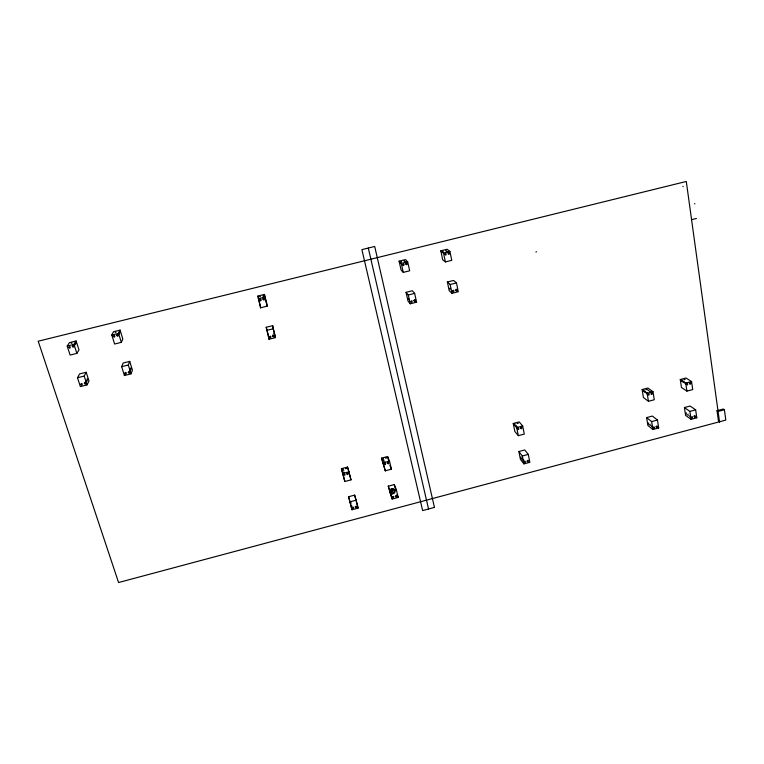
<?xml version="1.0" encoding="UTF-8"?>
<svg xmlns="http://www.w3.org/2000/svg" width="764" height="764" viewBox="0 0 764 764"><rect width="100%" height="100%" fill="white"/><g stroke="black" fill="none" stroke-linecap="round" stroke-linejoin="round"><path stroke-width="1.15" d="M414.833 299.889L413.687 300.605M517.963 427.506L517.658 428.088M272.643 335.043C273.56 337.316 274.801 334.384 273.894 333.562M455.783 290.186L456.261 291.055L457.216 290.673L456.757 289.575L455.783 290.244L456.328 289.155M385.247 462.621L384.674 463.204M264.229 296.824L263.962 295.954M408.597 298.543L408.807 299.507M442.184 251.843L442.394 252.827M515.318 425.768L515.901 426.742M131.045 373.854L132.411 370.12L129.727 361.391L123.147 363.034L121.657 366.691L124.408 375.525L131.045 373.854L128.323 365.02L129.727 361.391M124.408 375.525L125.487 372.698M400.498 262.157L400.718 263.141M343.428 472.897L343.418 473.441M449.834 288.209L450.034 289.174M383.156 460.568L383.136 461.112M121.323 342.358L122.823 339.006L120.082 330.115L113.444 331.757L111.811 335.024L114.61 344.02L121.323 342.358L118.544 333.362L120.082 330.115M447.274 252.531C449.117 251.069 448.344 253.753 448.439 254.192C451.008 254.574 448.315 251.136 448.096 253.648M350.877 502.311L351.068 503.237M87.048 384.894L88.996 380.997L86.189 372.269L79.571 373.93L77.489 377.741L80.363 386.574L87.048 384.894L84.202 376.06L86.189 372.269M351.832 505.854L351.822 506.475M76.877 353.388L78.978 349.874L76.114 340.983L69.428 342.644L67.194 346.063L70.116 355.069L76.877 353.388L73.974 344.392L76.114 340.983M645.924 389.716L646.974 389.363L652.16 393.126L652.246 394.128L651.214 394.434L650.966 393.403L652.036 393.04M684.009 379.689L685.146 379.393M683.207 186.683L682.901 186.359M345.548 468.724L346.665 468.427M385.591 458.19L386.699 457.894M517.18 423.562L518.269 423.275M382.649 458.973L383.595 458.725M383.232 460.434L384.187 460.176M515.394 425.634L516.33 425.386M73.077 344.965C75.665 343.781 73.764 347.649 73.239 345.786C75.703 347.706 70.422 347.314 72.991 345.767M343.046 470.977L343.924 470.748M343.542 472.715L344.421 472.486M119.757 332.837L119.289 331.481M119.27 333.868L118.802 332.512M86.953 381.408L86.475 380.08M86.246 382.821L85.759 381.484M131.007 369.298L130.606 367.99M263.217 297.826L263.418 299.173L264.525 298.361M400.661 261.899L401.558 261.68M442.356 251.585L443.244 251.375M391.302 493.152L391.55 494.365M71.224 343.332L72.064 343.132M75.779 343.743L76.008 342.883L75.33 342.358M75.101 344.831L75.33 343.962L74.652 343.437M115.211 332.455L116.042 332.254M87.535 380.214L87.755 379.364L87.039 378.849M130.529 370.511L130.167 369.155M259.626 296.747L260.428 296.547M522.175 458.276L521.802 459.059L522.433 459.575M403.965 261.087L404.595 260.935M404.662 261.794L405.302 261.641M445.632 250.783L446.262 250.63M446.51 251.452L447.141 251.289M521.067 456.853L520.695 457.636L521.325 458.142M262.997 295.926L263.542 295.792M263.122 296.785L263.666 296.652M390.776 491.519L390.786 492.742M524.161 461.084L523.101 460.797L523.703 459.823M652.055 425.663L651.606 426.465L652.265 426.981M688.135 414.088L687.648 414.909L688.335 415.415M648.636 422.903L648.197 423.705L648.837 424.221M650.221 424.182L649.782 424.985L650.431 425.5M690.131 415.511L689.634 416.332L690.322 416.848M686.406 412.846L685.919 413.668L686.607 414.174M85.94 382.993L85.358 382.974M348.585 496.734L354.62 495.129L356.119 500.191L358.115 508.108L352.023 509.741L348.585 496.734L352.023 509.741M388.303 486.181L394.3 484.596L396.287 489.504L398.187 497.431L392.133 499.045L388.303 486.181L392.133 499.045M518.851 451.514L524.725 449.958L528.287 454.389L529.853 462.315L523.932 463.891L520.418 459.355L518.851 451.514L522.356 455.974L523.932 463.891M646.621 417.593L652.361 416.065L657.451 420.038L658.692 427.955L652.895 429.502L647.872 425.424L646.621 417.593L651.635 421.585L652.895 429.502M684.42 407.556L690.131 406.037L695.66 409.876L696.806 417.793L691.048 419.331L685.585 415.387L684.42 407.556L689.882 411.414L691.048 419.331M350.007 501.814L356.119 500.191M390.223 491.118L396.287 489.504M522.356 455.974L528.287 454.389M651.635 421.585L657.451 420.038M689.882 411.414L695.66 409.876M719.516 421.766L718.456 421.04L717.024 410.707L723.317 409.036L724.387 409.733L725.8 420.076L118.563 582.531L38.2 341.202L686.292 181.469L719.621 422.549M724.387 409.733L718.084 411.414L717.024 410.707M344.841 481.492L350.991 479.868L348.957 471.808L347.534 467.062L341.451 468.657L344.841 481.492L341.451 468.657M385.314 470.796L391.426 469.182L389.497 461.131L387.577 456.528L381.532 458.113L385.314 470.796L381.532 458.113M518.317 435.661L524.285 434.086L522.7 426.026L519.167 421.909L513.246 423.466L514.841 431.431L518.317 435.661L516.712 427.611L513.246 423.466M648.426 401.291L654.27 399.744L653.01 391.693L647.939 388.036L642.142 389.554L643.412 397.519L648.426 401.291L647.146 393.24L642.142 389.554M686.903 391.12L692.719 389.583L691.554 381.542L686.024 378.008L680.275 379.527L681.45 387.482L686.903 391.12L685.728 383.07L680.275 379.527M342.797 473.432L348.957 471.808M383.375 462.745L389.497 461.131M516.712 427.611L522.7 426.026M647.146 393.24L653.01 391.693M685.728 383.07L691.554 381.542M691.573 219.679L696.434 218.466M266.225 327.278L272.652 325.674L275.489 337.612L268.995 339.235L266.225 327.278L268.546 335.988M406.047 292.335L412.321 290.759L414.642 293.386L416.59 302.2L410.249 303.786L407.986 301.035L406.047 292.335L408.282 294.98L410.249 303.786M447.37 282.002L453.606 280.445L456.461 282.928L458.285 291.733L451.992 293.309L449.203 290.702L447.37 282.002L450.139 284.504L451.992 293.309M77.489 377.741L84.202 376.06M121.657 366.691L128.323 365.02M266.646 330.411L273.159 328.787L272.652 325.674M408.282 294.98L414.642 293.386M450.139 284.504L456.461 282.928M260.629 307.777L267.19 306.154L266.76 303.308L264.42 294.436L257.936 296.04L260.629 307.777L257.936 296.04M403.258 272.376L409.666 270.79L407.68 261.823L405.436 259.579L399.094 261.145L401.071 270.007L403.258 272.376L401.262 263.408L399.094 261.145M445.402 261.918L451.763 260.333L449.901 251.375L447.102 249.274L440.809 250.831L442.671 259.693L445.402 261.918L443.521 252.951L440.809 250.831M535.898 251.948L536.529 251.795M67.194 346.063L73.974 344.392M111.811 335.024L118.544 333.362M258.242 298.791L264.822 297.167L264.42 294.436M401.262 263.408L407.68 261.823M443.521 252.951L449.901 251.375M643.632 391.521L643.011 390.652L644.042 390.175M645.16 392.686L644.587 391.817L645.628 391.34M646.984 394.033L646.411 393.154L647.461 392.686M681.727 381.494L681.116 380.615L682.147 380.147M683.398 382.621L682.844 381.742L683.875 381.274M685.442 383.92L684.831 383.031L685.871 382.563M514.755 425.424L514.201 424.507L515.232 424.077M129.488 370.483C132.029 371.457 127.827 372.297 129.546 371.848C130.959 373.911 126.671 373.033 128.791 371.667M383.146 460.071L382.535 459.603M406.056 262.453L406.639 263.599L405.321 263.733M694.419 203.721L694.953 203.854M384.817 461.848L383.939 462.077L383.92 462.974M517.6 426.895L516.626 427.191L516.865 428.184M343.542 469.258L342.587 469.516L342.673 470.433M85.348 382.802C86.943 385.161 82.818 383.69 84.833 382.401M694.037 415.826L696.806 417.793M656.992 426.598L658.692 427.955M415.415 300.835L416.59 302.2M389.879 465.429L391.426 469.182M396.984 494.432L398.187 497.431M350.991 479.868L347.534 467.062M358.115 508.108L354.62 495.129M264.822 297.167L267.19 306.154M273.159 328.787L275.489 337.612M387.577 456.528L388.666 461.074M394.3 484.596L395.103 487.948M368.305 248.052L428.537 508.996M268.689 337.077L268.995 339.235M343.8 474.683C345.662 476.956 345.175 472.257 343.819 474.578M346.818 473.871C348.394 476.535 348.871 471.168 346.818 473.871M352.214 507.793C353.837 510.132 353.894 505.357 352.214 507.793M355.203 506.981C357.084 509.464 356.845 504.288 355.203 506.981M68.76 347.314C70.489 350.38 71.023 344.679 68.76 347.248M647.977 394.549C649.572 396.783 649.553 391.932 647.987 394.491M653.22 427.62C655.034 429.683 654.452 425.051 653.22 427.563M80.755 384.263C82.531 387.291 82.942 381.522 80.755 384.263M656.056 426.847C657.89 429.177 657.623 423.982 656.056 426.847M384.359 463.987C386.154 466.298 385.887 461.427 384.359 463.987M387.358 463.185C389.239 465.677 389.143 460.463 387.367 463.127M391.397 491.271C393.154 494.241 393.832 488.311 391.397 491.214M392.343 497.097C394.071 499.36 393.861 494.709 392.343 497.049M395.303 496.294C396.946 498.863 397.194 493.639 395.303 496.294M402.609 264.726C404.204 267.667 404.853 261.823 402.609 264.726M405.885 263.933C407.584 266.579 407.661 261.212 405.885 263.933M113.339 336.275C115.058 339.378 115.612 333.496 113.339 336.275M410.793 301.551C412.56 304.387 412.684 298.743 410.793 301.493M414.031 300.758C415.578 303.356 415.95 298.237 414.012 300.691M686.54 384.378C688.211 386.555 687.953 381.79 686.549 384.33M116.777 335.444C118.219 338.261 119.194 333.018 116.787 335.396M117.284 334.403C118.945 337.211 119.251 331.853 117.284 334.403M689.395 383.614C691.067 386.04 691.181 380.778 689.395 383.614M691.382 417.45C692.795 419.665 693.168 414.928 691.391 417.392M124.818 373.204C126.528 376.194 127.063 370.569 124.828 373.147M694.209 416.676C695.88 419.054 695.956 413.868 694.209 416.676M444.839 254.269C446.596 257.182 446.673 251.394 444.839 254.269M452.555 291.084C454.16 293.93 454.58 288.314 452.555 291.017M517.62 428.862C519.329 431.183 519.1 426.312 517.62 428.862M520.551 428.069C522.146 430.676 522.375 425.395 520.551 428.069M524.199 461.953C526.119 464.101 525.365 459.412 524.199 461.953M527.103 461.16C528.736 463.672 528.889 458.505 527.112 461.112M259.684 300.042C261.345 303.06 261.928 297.349 259.693 299.985M263.036 299.24C264.516 302.076 265.146 296.68 263.036 299.24M269.472 336.934C271.048 339.894 271.717 334.336 269.482 336.876M272.796 336.122C274.582 338.834 274.372 333.534 272.796 336.122M434.439 507.411L422.635 510.581L361.897 249.618L374.713 246.476L434.439 507.411M391.97 493.391A2.263 2.091 -23.2 0 0 394.415 490.421A2.263 2.091 -23.2 0 0 390.585 490.039A2.263 2.091 -23.2 0 0 391.97 493.391M391.875 493.916A2.827 2.617 -23.2 0 0 394.94 490.201A2.827 2.617 -23.2 0 0 390.156 489.724A2.827 2.617 -23.2 0 0 391.875 493.916"/></g></svg>
